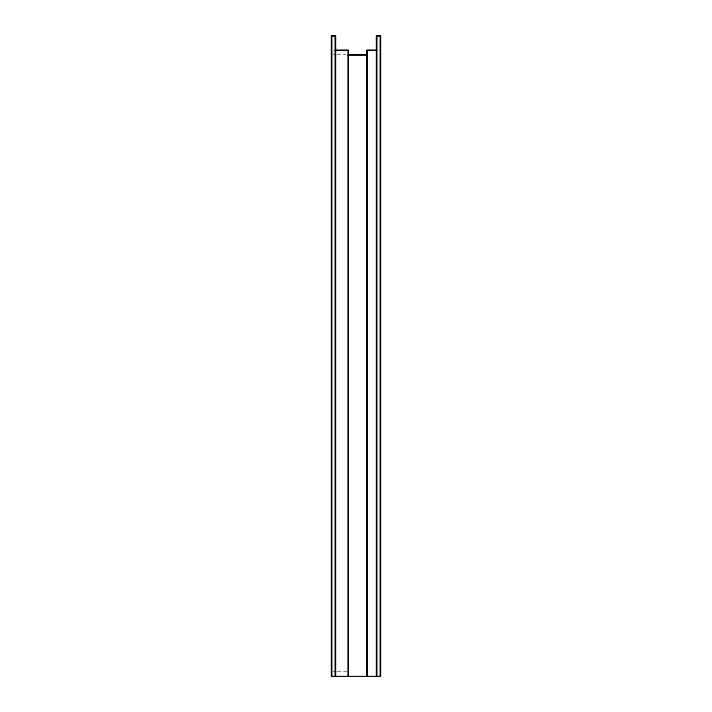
<?xml version="1.0" encoding="UTF-8"?>
<svg xmlns="http://www.w3.org/2000/svg" width="712" height="712" viewBox="0 0 712 712"><rect width="100%" height="100%" fill="white"/><g stroke="black" fill="none" stroke-linecap="round" stroke-linejoin="round"><path stroke-width="0.53" stroke-dasharray="3.56 2.67" d="M332.958 54.539L336.18 54.539M337.248 54.539L345.818 54.539M332.958 671.763L336.18 671.763M337.248 671.763L346.895 671.763"/><path stroke-width="1.07" d="M335.103 38.395L335.637 38.395M376.363 38.395L376.897 38.395M335.21 50.036L348.497 50.036L348.497 676.4M377.022 50.036L366.716 50.036L366.716 676.4M334.676 50.499L347.963 50.499L347.963 676.4M376.523 50.499L367.25 50.499L367.25 676.4M348.497 54.691L366.716 54.691M347.963 55.162L367.25 55.162M380.11 676.4L380.11 36.063L376.897 36.063L376.897 676.4M376.363 676.4L376.363 35.6L380.644 35.6L380.644 676.4L331.356 676.4L331.356 35.6L335.637 35.6L335.637 676.4M335.103 676.4L335.103 36.063L331.89 36.063L331.89 676.4"/></g></svg>
